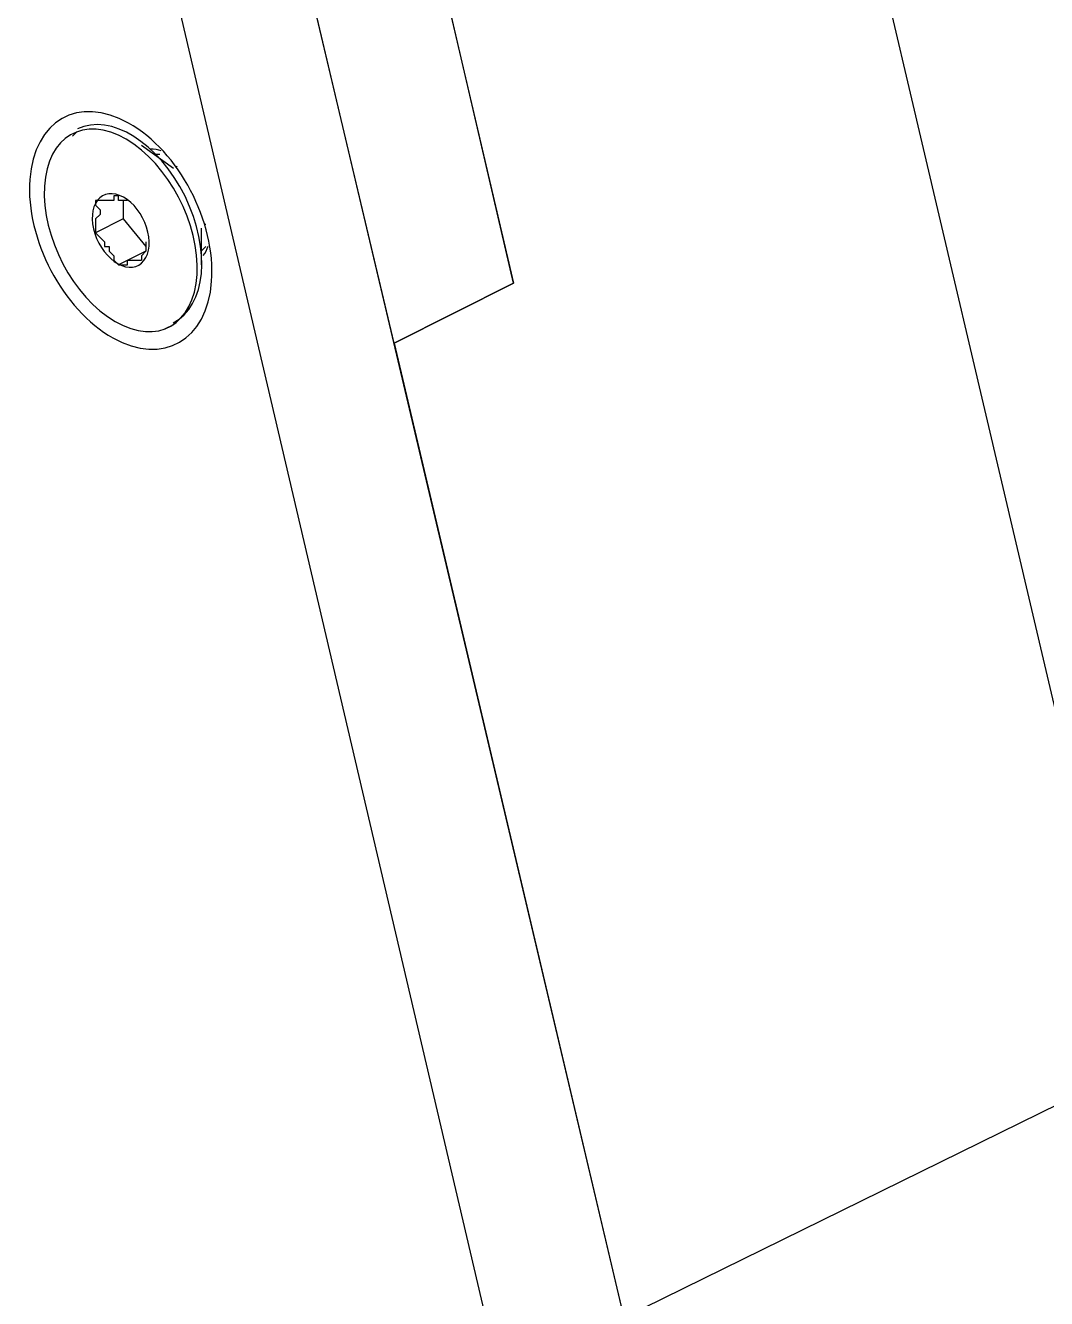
# Model space of a CAD drawing. Header units: inches. Extents: x 109 to 1721, y 29 to 669.
# Drawn here: x 1415.63 to 1420.26, y 318.33 to 324.1 of the extents above; entities that cross this region are included whole.
import ezdxf

# ---------------------------------------------------------------- set-up
doc = ezdxf.new("R2010")
doc.units = ezdxf.units.IN
doc.header["$LTSCALE"] = 0.0393700787401575
doc.header["$MEASUREMENT"] = 0
doc.layers.add('PDF3_Geometría', color=7, linetype='Continuous')

# ---------------------------------------------------------------- blocks, each defined once
blk = doc.blocks.new('OH3A1-1$-$ASSY$$CENTER$TUB_-_v2$-$copia1')
at = {"layer": 'PDF3_Geometría', "lineweight": -3}
for points in [[(15.38084411621094, 9.196677313910588), (15.40250990125868, 9.207510206434462), (15.35834503173828, 9.397502475314669)], [(15.38084242078993, 9.196677313910588), (15.33584425184462, 9.386669582790796)], [(15.33584594726562, 9.386666191948782), (15.42250908745659, 9.020014444986977)], [(15.44084337022569, 9.384999593098957), (15.36917961968316, 9.350001017252604), (15.40251159667968, 9.207506815592447), (15.38084581163194, 9.196673923068575), (15.4225107828776, 9.020014444986977)], [(15.4408450656467, 9.385000440809462), (15.51584201388888, 9.065846761067707)], [(15.4408450656467, 9.385000440809462), (15.51584201388888, 9.065846761067707)], [(15.40000915527343, 9.009180704752604), (15.31417931450738, 9.375832451714407)], [(15.32334391276041, 9.235006544325087), (15.3225106133355, 9.234173244900171)], [(15.34084404839409, 9.22834014892578), (15.3350109524197, 9.232506646050346)], [(15.33834330240885, 9.23084004720052), (15.33751000298394, 9.23084004720052)], [(15.33251105414496, 9.222506205240883), (15.33084445529514, 9.222506205240883), (15.33084445529514, 9.223339504665796), (15.33001115587022, 9.223339504665796), (15.33001115587022, 9.222506205240883), (15.32917785644531, 9.222506205240883), (15.3283445570204, 9.222506205240883), (15.32751125759548, 9.222506205240883), (15.32667795817057, 9.222506205240883), (15.32667795817057, 9.221672905815971), (15.32751125759548, 9.220839606391056), (15.32751125759548, 9.220006306966145), (15.32667795817057, 9.219173007541231), (15.32667795817057, 9.21833970811632), (15.32667795817057, 9.217506408691406), (15.32667795817057, 9.216673109266493), (15.32751125759548, 9.215839809841581), (15.3283445570204, 9.215006510416666), (15.3283445570204, 9.214173210991753), (15.32917785644531, 9.214173210991753), (15.32917785644531, 9.213339911566841), (15.33001115587022, 9.212506612141924), (15.33001115587022, 9.211673312717013), (15.33084445529514, 9.2108400132921), (15.33167775472005, 9.2108400132921), (15.33251105414496, 9.2108400132921), (15.33251105414496, 9.211673312717013), (15.33334435356987, 9.211673312717013), (15.33417765299479, 9.211673312717013), (15.3350109524197, 9.211673312717013)], [(15.33167690700954, 9.222506205240883), (15.33167690700954, 9.219173007541231), (15.33584340413411, 9.214173210991753)], [(15.33167690700954, 9.219173007541231), (15.32667711046007, 9.216673109266493)], [(15.34584384494357, 9.217506408691406), (15.34584384494357, 9.2108400132921)], [(15.33584425184462, 9.215006510416666), (15.33584425184462, 9.214173210991753), (15.33584425184462, 9.213339911566841), (15.3350109524197, 9.212506612141924), (15.3350109524197, 9.211673312717013)], [(15.34667799207899, 9.214173210991753), (15.34584469265408, 9.213339911566841)], [(15.33584425184462, 9.213339911566841), (15.33084445529514, 9.2108400132921)], [(15.34084404839409, 9.200006273057724), (15.33917744954427, 9.199172973632812)], [(15.51584201388888, 9.065838283962671), (15.42251247829861, 9.020006815592447)]]:
    blk.add_lwpolyline(points, dxfattribs=at)
for centre, radius, start, end in [((15.33667308707605, 9.225550872616322), 0.0062674168205019, 71.92178430732932, 89.91570187221919), ((15.33738393205989, 9.223306304660085), 0.0067441172508058, 52.25808928283292, 53.90763141393037), ((15.31316240623251, 9.218483912973042), 0.0334618125028366, 359.3466442074594, 359.6790929339424), ((15.34123259817007, 9.216327524492806), 0.0062674166365921, 322.6800258845484, 340.67394398843)]:
    blk.add_arc(centre, radius, start, end, dxfattribs=at)
for points in [[(15.33269119093153, 9.236554386350845), (15.32358433998955, 9.24164343855116), (15.31556077745225, 9.237054633458458), (15.3147701687283, 9.226304796006943)], [(15.33225275082058, 9.233608997133043), (15.32460732592646, 9.238026033936606), (15.31796547587543, 9.234211137448415), (15.3174176015341, 9.225087955586117)], [(15.34292591942681, 9.223276880052351), (15.33813435914781, 9.232972775565253), (15.329400422838, 9.238435731675885), (15.32341808742947, 9.235479354858397)], [(15.34775086387168, 9.207874924665028), (15.34854147296482, 9.218624761369492), (15.34179915809631, 9.231464956283569), (15.33269119093153, 9.236554386350845)], [(15.34510294596354, 9.20909203423394), (15.34565081956651, 9.21821521759033), (15.33989742830064, 9.2291915918986), (15.33225275082058, 9.233608997133043)], [(15.3147701687283, 9.226304796006943), (15.31397956000434, 9.215554958555431), (15.32072187524202, 9.202714762894312), (15.32982984203762, 9.197625333574083)], [(15.3174176015341, 9.225087955586117), (15.31686972718408, 9.215964771860543), (15.32262348799705, 9.204987649760351), (15.33026816697121, 9.200570245264263)], [(15.33174811469184, 9.223129272460936), (15.32990926191542, 9.224138071484038), (15.3281168545617, 9.223918733808725), (15.3270461730957, 9.222554940541585)], [(15.32704671223958, 9.222554524739582), (15.32597639995151, 9.221189984427557), (15.32579014396667, 9.21888854938083), (15.32655868445502, 9.216515210045706)], [(15.33596123589409, 9.217664930555557), (15.33519306458367, 9.220037522845796), (15.33358729108174, 9.222120736440022), (15.33174843830532, 9.22312953546312)], [(15.34076944986979, 9.200368245442707), (15.34675178527832, 9.2033246222602), (15.34771747970581, 9.213580984539451), (15.34292591942681, 9.223276880052351)], [(15.32655843098958, 9.216514587402344), (15.3273266023, 9.214141995112099), (15.32893237580193, 9.212058781517875), (15.33077122857835, 9.211049982494778)], [(15.3354746500651, 9.211624993218315), (15.33654496235318, 9.21298953353034), (15.33673121833801, 9.215290968577065), (15.33596267784966, 9.217664307912187)], [(15.33077324761284, 9.211050245496962), (15.33261210038927, 9.210041446473863), (15.33440450774298, 9.21026078414917), (15.33547518920898, 9.211624577416314)], [(15.32982984203762, 9.197625333574083), (15.33893706215752, 9.192535534328883), (15.34696062432565, 9.197124340168635), (15.34775086387168, 9.207874924665028)], [(15.33026816697121, 9.200570245264263), (15.33791322157118, 9.196153955883448), (15.34455507236057, 9.199968850877548), (15.34510294596354, 9.20909203423394)]]:
    blk.add_open_spline(points, degree=3, dxfattribs=at)

msp = doc.modelspace()

# ---------------------------------------------------------------- block references
at = {"xscale": 25, "yscale": 25, "zscale": 25}
msp.add_blockref('OH3A1-1$-$ASSY$$CENTER$TUB_-_v2$-$copia1', (1032.779706636086, 92.74013431403807), dxfattribs=at)

doc.saveas('drawing.dxf')
